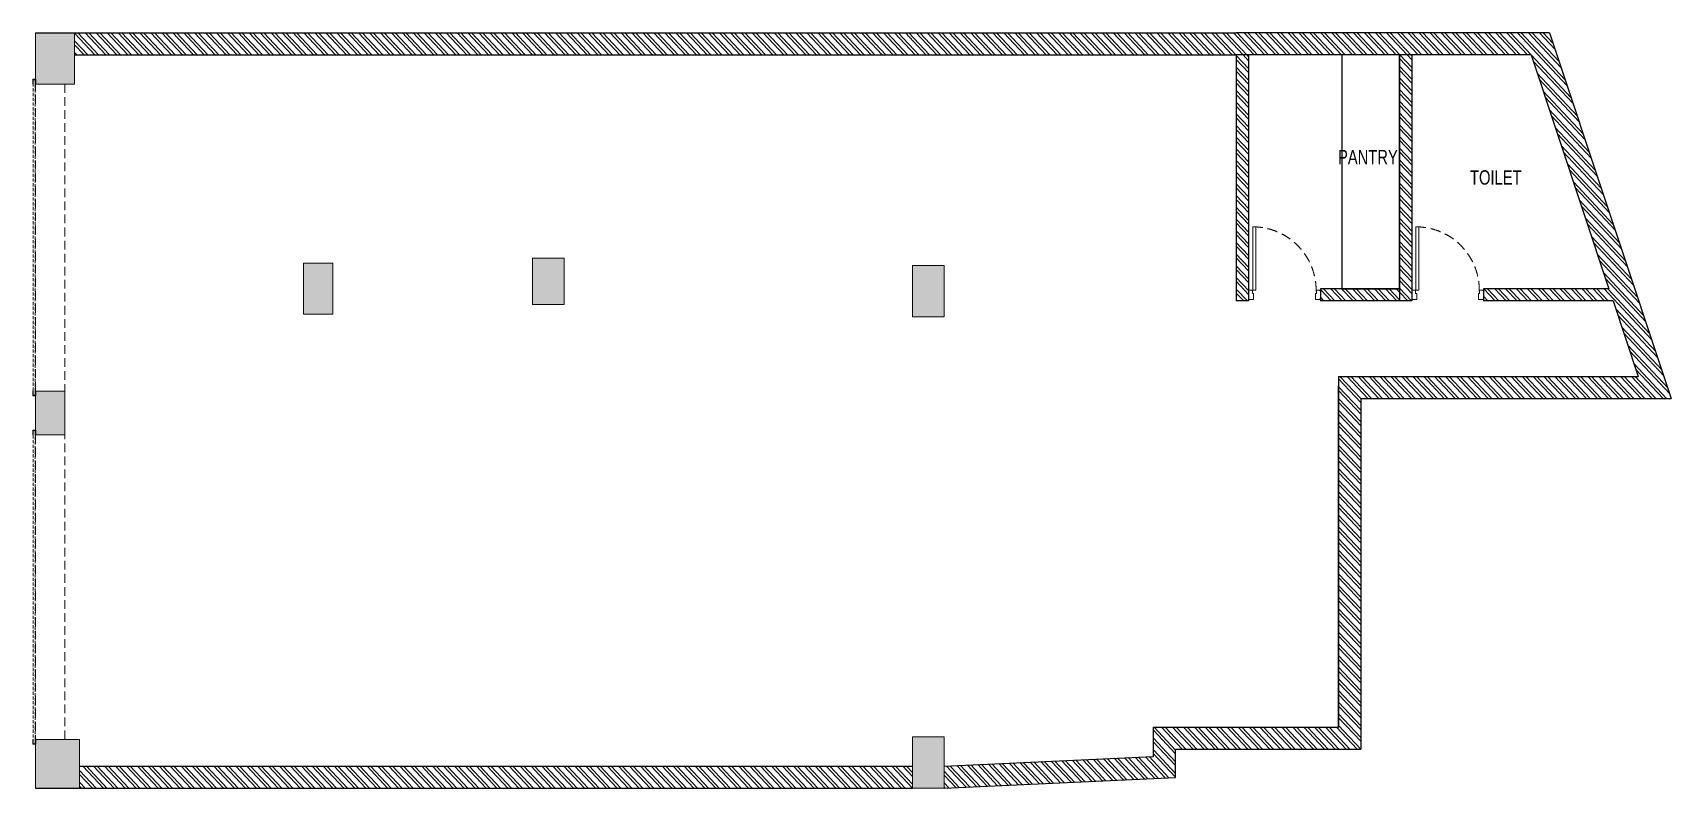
# Model space of a CAD drawing. Header units: feet. Extents: x -13849 to 3239, y -406 to 7470.
import ezdxf

# ---------------------------------------------------------------- set-up
doc = ezdxf.new("R2010")
doc.units = ezdxf.units.FT
doc.header["$LTSCALE"] = 33
doc.header["$MEASUREMENT"] = 0
for name, pattern in [('a_p6_plan_L18$0$HIDDEN', [0.375, 0.25, -0.125]), ('HIDDEN2', [4.7625, 3.175, -1.5875]), ('HIDDENX2', [0.75, 0.5, -0.25])]:
    doc.linetypes.add(name, pattern=pattern)
for name, color, linetype, lineweight in [('A-shutter', 8, 'Continuous', 18), ('beam', 90, 'Continuous', 9), ('Column', 243, 'Continuous', 9), ('Door', 2, 'Continuous', 13), ('LENS-DOOR', 34, 'Continuous', 20), ('LENS-TEXT', 31, 'Continuous', 5), ('LN-HATCH', 251, 'Continuous', 0), ('rolling shutter', 1, 'Continuous', 5)]:
    doc.layers.add(name, color=color, linetype=linetype, lineweight=lineweight)
doc.layers.add('A-WALL', color=1, linetype='Continuous')
doc.layers.add('SLAB', color=8, linetype='HIDDEN2')
doc.styles.add('LK TXT', font='GILC____.TTF', dxfattribs={"height": 100})
pattern_1 = [(313.1105193, (-2880332.71, 5458971.06), (60.7755651, 56.8937008), []), (313.1105193, (-2880334.005, 5458931.84), (60.7755651, 56.8937008), [])]

# ---------------------------------------------------------------- blocks, each defined once
blk = doc.blocks.new('*U5')
at = {"layer": 'LENS-DOOR'}
for p, q in [((548122, 1779235), (548122, 1778574)), ((548122, 1779235), (548153, 1779235)), ((548153, 1778574), (548153, 1779235)), ((547447, 1778569), (547452, 1778569)), ((547447, 1778484), (547447, 1778569)), ((547447, 1778484), (547452, 1778484)), ((547452, 1778574), (547489, 1778574)), ((547452, 1778569), (547452, 1778574)), ((547452, 1778479), (547452, 1778484)), ((547452, 1778479), (547499, 1778479)), ((547489, 1778540), (547489, 1778574)), ((547489, 1778540), (547499, 1778540)), ((547499, 1778479), (547499, 1778540)), ((548122, 1778574), (548153, 1778574)), ((548145, 1778479), (548145, 1778540)), ((548156, 1778540), (548145, 1778540)), ((548192, 1778479), (548145, 1778479)), ((548192, 1778574), (548156, 1778574)), ((548156, 1778540), (548156, 1778574)), ((548192, 1778569), (548192, 1778574)), ((548197, 1778569), (548192, 1778569)), ((548192, 1778479), (548192, 1778484)), ((548197, 1778484), (548192, 1778484)), ((548197, 1778484), (548197, 1778569))]:
    blk.add_line(p, q, dxfattribs=at)
at = {"layer": 'LENS-DOOR', "color": 7, "linetype": 'HIDDEN2'}
blk.add_ellipse((548153, 1778574), major_axis=(-661, 0), ratio=1, start_param=-1.570791, end_param=0.051209, dxfattribs=at)
blk = doc.blocks.new('*U3')
at = {"layer": 'A-shutter', "color": 5, "ltscale": 10}
for points in [[(41040902, -1561539), (41040902, -1561544), (41040857, -1561544), (41040857, -1561564), (41040902, -1561564), (41040902, -1561569), (41040852, -1561569), (41040852, -1561539)], [(41044077, -1561539), (41044077, -1561544), (41044122, -1561544), (41044122, -1561564), (41044077, -1561564), (41044077, -1561569), (41044127, -1561569), (41044127, -1561539)]]:
    blk.add_lwpolyline(points, close=True, dxfattribs=at)
at = {"layer": 'A-shutter', "color": 5, "linetype": 'HIDDENX2', "ltscale": 2}
blk.add_lwpolyline([(41040857, -1561544), (41040857, -1561564), (41044122, -1561564), (41044122, -1561544)], close=True, dxfattribs=at)
blk = doc.blocks.new('*U4')
at = {"layer": 'A-shutter', "color": 5, "ltscale": 10}
for points in [[(41040902, -1561539), (41040902, -1561544), (41040857, -1561544), (41040857, -1561564), (41040902, -1561564), (41040902, -1561569), (41040852, -1561569), (41040852, -1561539)], [(41044102, -1561539), (41044102, -1561544), (41044147, -1561544), (41044147, -1561564), (41044102, -1561564), (41044102, -1561569), (41044152, -1561569), (41044152, -1561539)]]:
    blk.add_lwpolyline(points, close=True, dxfattribs=at)
at = {"layer": 'A-shutter', "color": 5, "linetype": 'HIDDENX2', "ltscale": 2}
blk.add_lwpolyline([(41040857, -1561544), (41040857, -1561564), (41044147, -1561564), (41044147, -1561544)], close=True, dxfattribs=at)

msp = doc.modelspace()

# ---------------------------------------------------------------- hatches: boundary and pattern name
at = {"layer": 'Column'}
h = msp.add_hatch(color=8, dxfattribs=at)
h.dxf.hatch_style = 1
h.paths.add_polyline_path([(-13413, 6936), (-13413, 7470), (-13819, 7470), (-13819, 6936)])
h.paths.add_polyline_path([(-13514, 3278), (-13514, 3735), (-13819, 3735), (-13819, 3278)])
h.paths.add_polyline_path([(-13362, -406), (-13362, 103), (-13819, 103), (-13819, -406)])
h.paths.add_polyline_path([(-10720, 4535), (-10720, 5069), (-11025, 5069), (-11025, 4535)])
h.paths.add_polyline_path([(-8307, 4637), (-8307, 5120), (-8637, 5120), (-8637, 4637)])
h.paths.add_polyline_path([(-4345, 4510), (-4345, 5043), (-4675, 5043), (-4675, 4510)])
h.paths.add_polyline_path([(-4345, -406), (-4345, 128), (-4675, 128), (-4675, -406)])
at = {"layer": 'LN-HATCH'}
h = msp.add_hatch(dxfattribs=at)
h.set_pattern_fill('ANSI32', color=256, scale=222, angle=268.1105)
h.set_pattern_definition(pattern_1)
h.paths.add_polyline_path([(-1297, 7240), (1777, 7240), (2589, 4802), (1282, 4802), (1282, 4675), (2632, 4675), (2894, 3888), (-230, 3888), (-230, 230), (-2160, 230), (-2160, -75), (-4345, -176), (-4345, -406), (-1930, -294), (-1930, 0), (0, 0), (0, 3658), (3239, 3658), (1968, 7470), (-1297, 7470), (-13413, 7470), (-13413, 7240)])
h = msp.add_hatch(dxfattribs=at)
h.set_pattern_fill('ANSI32', color=256, scale=222, angle=268.1105)
h.set_pattern_definition(pattern_1)
h.paths.add_polyline_path([(-1170, 4675), (-1170, 7240), (-1297, 7240), (-1297, 4675)])
h.paths.add_polyline_path([(-420, 4802), (-420, 4675), (405, 4675), (405, 4802)])
h = msp.add_hatch(dxfattribs=at)
h.set_pattern_fill('ANSI32', color=256, scale=222, angle=268.1105)
h.set_pattern_definition(pattern_1)
h.paths.add_polyline_path([(532, 4675), (532, 4802), (532, 7240), (405, 7240), (405, 4802), (405, 4675)])
h = msp.add_hatch(dxfattribs=at)
h.set_pattern_fill('ANSI32', color=256, scale=222, angle=268.1105)
h.set_pattern_definition(pattern_1)
h.paths.add_polyline_path([(-4675, -406), (-4675, -176), (-13362, -176), (-13362, -406)])

# ---------------------------------------------------------------- linework, layer by layer
at = {"layer": 'A-WALL'}
for p, q in [((-13819, 7470), (-1297, 7470)), ((1968, 7470), (-1297, 7470)), ((1968, 7470), (3239, 3658)), ((-13413, 7240), (-1297, 7240)), ((-1297, 7240), (-1297, 4675)), ((1777, 7240), (-1297, 7240)), ((-1170, 7240), (-1170, 4802)), ((405, 7240), (405, 4802)), ((532, 7240), (532, 4802)), ((1777, 7240), (2589, 4802)), ((-1170, 4802), (-1170, 4675)), ((405, 4802), (-420, 4802)), ((-420, 4802), (-420, 4675)), ((405, 4802), (405, 4675)), ((532, 4802), (532, 4675)), ((2589, 4802), (1282, 4802)), ((1282, 4802), (1282, 4675)), ((-1170, 4675), (-1297, 4675)), ((405, 4675), (-420, 4675)), ((532, 4675), (405, 4675)), ((2632, 4675), (1282, 4675)), ((2632, 4675), (2894, 3888)), ((-230, 3888), (2894, 3888)), ((-230, 3888), (-230, 230)), ((-230, 230), (-230, 3786)), ((0, 3658), (3239, 3658)), ((0, 3658), (0, 0)), ((-2160, 230), (-230, 230)), ((-2160, -75), (-2160, 230)), ((-1930, 0), (0, 0)), ((-4345, -176), (-2160, -75)), ((-1930, -294), (-1930, 0)), ((-13362, -176), (-4675, -176)), ((-4345, -406), (-1930, -294)), ((-13819, -406), (-4675, -406))]:
    msp.add_line(p, q, dxfattribs=at)
at = {"layer": 'beam', "linetype": 'a_p6_plan_L18$0$HIDDEN', "lineweight": 5, "ltscale": 11}
for points in [[(-13514, 3735), (-13819, 3735), (-13819, 6936), (-13514, 6936)], [(-13514, 3278), (-13819, 3278), (-13819, 103), (-13514, 103)]]:
    msp.add_lwpolyline(points, close=True, dxfattribs=at)
at = {"layer": 'Column'}
for points in [[(-13819, 7470), (-13819, 6936), (-13413, 6936), (-13413, 7470)], [(-11025, 5069), (-11025, 4535), (-10720, 4535), (-10720, 5069)], [(-8637, 5120), (-8637, 4637), (-8307, 4637), (-8307, 5120)], [(-4675, 5043), (-4675, 4510), (-4345, 4510), (-4345, 5043)], [(-13819, 3735), (-13819, 3278), (-13514, 3278), (-13514, 3735)], [(-13819, 103), (-13819, -406), (-13362, -406), (-13362, 103)], [(-4675, 128), (-4675, -406), (-4345, -406), (-4345, 128)]]:
    msp.add_lwpolyline(points, close=True, dxfattribs=at)
at = {"layer": 'SLAB', "linetype": 'Continuous'}
msp.add_lwpolyline([(-195, 4802), (405, 4802), (405, 7240), (-195, 7240)], close=True, dxfattribs=at)

# ---------------------------------------------------------------- block references
at = {"layer": 'Door', "xscale": -1}
for p in [(547027, -1773788), (548729, -1773788)]:
    msp.add_blockref('*U5', p, dxfattribs=at)
at = {"layer": 'rolling shutter', "color": 2, "xscale": -1, "rotation": 269.9999994460998}
msp.add_blockref('*U4', (1547720, -41037166), dxfattribs=at)
at = {"layer": 'rolling shutter', "color": 2, "rotation": 270.0000005539002}
msp.add_blockref('*U3', (1547720, 41044180), dxfattribs=at)

# ---------------------------------------------------------------- texts
at = {"layer": 'LENS-TEXT', "color": 0, "linetype": 'Continuous', "ltscale": 3, "char_height": 150, "attachment_point": 5, "style": 'LK TXT'}
for s, insert in [('PANTRY', (75, 6174, -53)), ('TOILET', (1409, 5961, -53))]:
    msp.add_mtext_dynamic_manual_height_columns(s, width=429.26, gutter_width=1, heights=[0], dxfattribs=dict(at, insert=insert))

doc.saveas('drawing.dxf')
